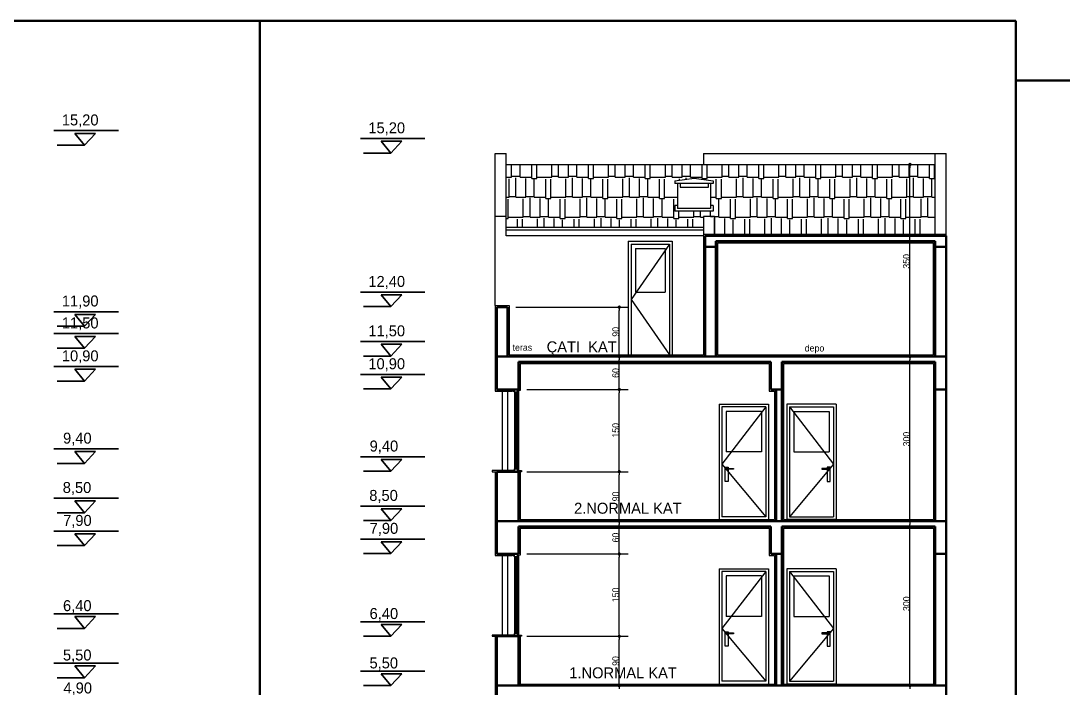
# Model space of a CAD drawing. Header units: millimetres. Extents: x 9537.41 to 9541.95, y -1431.78 to -1431.38.
# Drawn here: x 9540.4593 to 9540.8395, y -1431.6194 to -1431.3761 of the extents above; entities that cross this region are included whole.
import ezdxf

# ---------------------------------------------------------------- set-up
doc = ezdxf.new("R2010")
doc.units = ezdxf.units.MM
doc.linetypes.add('ACAD_ISO03W100', pattern=[30, 12, -18])
for name, color, linetype, lineweight in [('BACA', 24, 'Continuous', 25), ('duvar', 214, 'Continuous', 50), ('kapı-pencere', 140, 'Continuous', 30), ('sıva', 203, 'Continuous', 25), ('yazı', 161, 'Continuous', 35), ('çatı', 12, 'Continuous', 25), ('ölçü', 4, 'Continuous', 25)]:
    doc.layers.add(name, color=color, linetype=linetype, lineweight=lineweight)

msp = doc.modelspace()

# ---------------------------------------------------------------- linework, layer by layer
at = {"color": 0, "linetype": 'ByBlock', "lineweight": -2}
for p, q in [((9540.78365, -1431.42908), (9540.78365, -1431.42968)), ((9540.6776, -1431.48108), (9540.6776, -1431.48168)), ((9540.6776, -1431.49788), (9540.6776, -1431.49728)), ((9540.78365, -1431.49788), (9540.78365, -1431.49728)), ((9540.6776, -1431.49908), (9540.6776, -1431.49968)), ((9540.78365, -1431.49908), (9540.78365, -1431.49968)), ((9540.6776, -1431.50988), (9540.6776, -1431.50928)), ((9540.6776, -1431.51108), (9540.6776, -1431.51168)), ((9540.6776, -1431.53988), (9540.6776, -1431.53928)), ((9540.6776, -1431.54108), (9540.6776, -1431.54168)), ((9540.6776, -1431.55788), (9540.6776, -1431.55728)), ((9540.6776, -1431.55908), (9540.6776, -1431.55968)), ((9540.78365, -1431.55788), (9540.78365, -1431.55728)), ((9540.78365, -1431.55908), (9540.78365, -1431.55968)), ((9540.6776, -1431.56988), (9540.6776, -1431.56928)), ((9540.6776, -1431.57108), (9540.6776, -1431.57168)), ((9540.6776, -1431.59988), (9540.6776, -1431.59928)), ((9540.6776, -1431.60108), (9540.6776, -1431.60168)), ((9540.6776, -1431.61788), (9540.6776, -1431.61728)), ((9540.6776, -1431.61908), (9540.6776, -1431.61968)), ((9540.78365, -1431.61788), (9540.78365, -1431.61728)), ((9540.78365, -1431.61908), (9540.78365, -1431.61968))]:
    msp.add_line(p, q, dxfattribs=at)
at = {"color": 0, "linetype": 'ByBlock', "const_width": 0.0006}
for points in [[(9540.78365, -1431.42878, 1), (9540.78365, -1431.42818, 1)], [(9540.6776, -1431.48078, 1), (9540.6776, -1431.48018, 1)], [(9540.6776, -1431.49818, 1), (9540.6776, -1431.49878, 1)], [(9540.6776, -1431.49878, 1), (9540.6776, -1431.49818, 1)], [(9540.78365, -1431.49818, 1), (9540.78365, -1431.49878, 1)], [(9540.78365, -1431.49878, 1), (9540.78365, -1431.49818, 1)], [(9540.6776, -1431.51018, 1), (9540.6776, -1431.51078, 1)], [(9540.6776, -1431.51078, 1), (9540.6776, -1431.51018, 1)], [(9540.6776, -1431.54018, 1), (9540.6776, -1431.54078, 1)], [(9540.6776, -1431.54078, 1), (9540.6776, -1431.54018, 1)], [(9540.6776, -1431.55818, 1), (9540.6776, -1431.55878, 1)], [(9540.6776, -1431.55878, 1), (9540.6776, -1431.55818, 1)], [(9540.78365, -1431.55818, 1), (9540.78365, -1431.55878, 1)], [(9540.78365, -1431.55878, 1), (9540.78365, -1431.55818, 1)], [(9540.6776, -1431.57018, 1), (9540.6776, -1431.57078, 1)], [(9540.6776, -1431.57078, 1), (9540.6776, -1431.57018, 1)], [(9540.6776, -1431.60018, 1), (9540.6776, -1431.60078, 1)], [(9540.6776, -1431.60078, 1), (9540.6776, -1431.60018, 1)], [(9540.6776, -1431.61818, 1), (9540.6776, -1431.61878, 1)], [(9540.6776, -1431.61878, 1), (9540.6776, -1431.61818, 1)], [(9540.78365, -1431.61818, 1), (9540.78365, -1431.61878, 1)], [(9540.78365, -1431.61878, 1), (9540.78365, -1431.61818, 1)]]:
    msp.add_lwpolyline(points, format="xyb", close=True, dxfattribs=at)
at = {"layer": 'BACA'}
for p, q in [((9540.69788, -1431.43448), (9540.70488, -1431.43348)), ((9540.70488, -1431.43348), (9540.71188, -1431.43448)), ((9540.69788, -1431.43448), (9540.69788, -1431.43548)), ((9540.71188, -1431.43548), (9540.69788, -1431.43548)), ((9540.69888, -1431.43548), (9540.69888, -1431.44448)), ((9540.69984, -1431.43548), (9540.69984, -1431.43675)), ((9540.69984, -1431.43675), (9540.71011, -1431.43675)), ((9540.71011, -1431.43675), (9540.71011, -1431.43548)), ((9540.71088, -1431.43548), (9540.71088, -1431.44448)), ((9540.71188, -1431.43448), (9540.71188, -1431.43548)), ((9540.69788, -1431.44348), (9540.69788, -1431.44548)), ((9540.69888, -1431.44348), (9540.69788, -1431.44348)), ((9540.71088, -1431.44448), (9540.69888, -1431.44448)), ((9540.71188, -1431.44348), (9540.71088, -1431.44348)), ((9540.71188, -1431.44348), (9540.71188, -1431.44548)), ((9540.71188, -1431.44548), (9540.69788, -1431.44548))]:
    msp.add_line(p, q, dxfattribs=at)
at = {"layer": 'duvar'}
for p, q in [((9539.96039, -1431.37613), (9540.54647, -1431.37613)), ((9540.54647, -1431.37613), (9540.82231, -1431.37613)), ((9540.54647, -1431.7755), (9540.54647, -1431.37613)), ((9540.54647, -1431.37613), (9540.54647, -1431.77847)), ((9540.82231, -1431.37613), (9540.82231, -1431.7755)), ((9540.82231, -1431.39786), (9541.09945, -1431.39786)), ((9540.82231, -1431.7755), (9540.82231, -1431.39786)), ((9540.70888, -1431.45448), (9540.79688, -1431.45448)), ((9540.70888, -1431.45448), (9540.70888, -1431.49848)), ((9540.71288, -1431.45648), (9540.79288, -1431.45648)), ((9540.71288, -1431.45648), (9540.71288, -1431.49848)), ((9540.79288, -1431.49848), (9540.79288, -1431.45648)), ((9540.79688, -1431.49848), (9540.79688, -1431.45448)), ((9540.70888, -1431.45848), (9540.71288, -1431.45848)), ((9540.79288, -1431.45848), (9540.79688, -1431.45848)), ((9540.63288, -1431.48048), (9540.63688, -1431.48048)), ((9540.63288, -1431.49848), (9540.63288, -1431.48048)), ((9540.63688, -1431.48048), (9540.63688, -1431.49848)), ((9540.63288, -1431.49848), (9540.79688, -1431.49848)), ((9540.63288, -1431.49848), (9540.63288, -1431.51048)), ((9540.64088, -1431.50048), (9540.73288, -1431.50048)), ((9540.64088, -1431.50048), (9540.64088, -1431.51048)), ((9540.73288, -1431.50048), (9540.73288, -1431.51048)), ((9540.73688, -1431.50048), (9540.79288, -1431.50048)), ((9540.73688, -1431.50048), (9540.73688, -1431.55848)), ((9540.79288, -1431.50048), (9540.79288, -1431.55848)), ((9540.79688, -1431.49848), (9540.79688, -1431.55848)), ((9540.64088, -1431.51048), (9540.63288, -1431.51048)), ((9540.63288, -1431.51048), (9540.64088, -1431.51048)), ((9540.64088, -1431.51048), (9540.63888, -1431.51048)), ((9540.73288, -1431.51048), (9540.73688, -1431.51048)), ((9540.73488, -1431.51048), (9540.73488, -1431.55848)), ((9540.79288, -1431.51048), (9540.79688, -1431.51048)), ((9540.64088, -1431.54048), (9540.63288, -1431.54048)), ((9540.63288, -1431.54048), (9540.64088, -1431.54048)), ((9540.63288, -1431.54048), (9540.63288, -1431.55848)), ((9540.64088, -1431.54048), (9540.64088, -1431.55848)), ((9540.63288, -1431.55848), (9540.63288, -1431.57048)), ((9540.63288, -1431.55848), (9540.79688, -1431.55848)), ((9540.63288, -1431.55848), (9540.79688, -1431.55848)), ((9540.79688, -1431.55848), (9540.79688, -1431.61848)), ((9540.64088, -1431.56048), (9540.64088, -1431.57048)), ((9540.64088, -1431.56048), (9540.73288, -1431.56048)), ((9540.73288, -1431.56048), (9540.73288, -1431.57048)), ((9540.73688, -1431.56048), (9540.73688, -1431.61848)), ((9540.73688, -1431.56048), (9540.79288, -1431.56048)), ((9540.79288, -1431.56048), (9540.79288, -1431.61848)), ((9540.63288, -1431.57048), (9540.64088, -1431.57048)), ((9540.64088, -1431.57048), (9540.63288, -1431.57048)), ((9540.64088, -1431.57048), (9540.63888, -1431.57048)), ((9540.73288, -1431.57048), (9540.73688, -1431.57048)), ((9540.73488, -1431.57048), (9540.73488, -1431.61848)), ((9540.79288, -1431.57048), (9540.79688, -1431.57048)), ((9540.63288, -1431.60048), (9540.63288, -1431.61848)), ((9540.63288, -1431.60048), (9540.64088, -1431.60048)), ((9540.64088, -1431.60048), (9540.63288, -1431.60048)), ((9540.64088, -1431.60048), (9540.64088, -1431.61848)), ((9540.63288, -1431.61848), (9540.79688, -1431.61848)), ((9540.63288, -1431.61848), (9540.79688, -1431.61848)), ((9540.63288, -1431.61848), (9540.63288, -1431.63048)), ((9540.63288, -1431.61848), (9540.79688, -1431.61848)), ((9540.79688, -1431.61848), (9540.79688, -1431.67848))]:
    msp.add_line(p, q, dxfattribs=at)
at = {"layer": 'kapı-pencere'}
for p, q in [((9540.68088, -1431.45648), (9540.69688, -1431.45648)), ((9540.68088, -1431.45648), (9540.68088, -1431.49788)), ((9540.69688, -1431.45648), (9540.69688, -1431.49788)), ((9540.68188, -1431.45748), (9540.68188, -1431.49788)), ((9540.68188, -1431.45748), (9540.69588, -1431.45748)), ((9540.68348, -1431.45908), (9540.68348, -1431.47508)), ((9540.68348, -1431.45908), (9540.69428, -1431.45908)), ((9540.69428, -1431.45908), (9540.69428, -1431.47508)), ((9540.69588, -1431.45748), (9540.69588, -1431.49788)), ((9540.68348, -1431.47508), (9540.69428, -1431.47508)), ((9540.63688, -1431.51108), (9540.63688, -1431.54008)), ((9540.63938, -1431.51148), (9540.63938, -1431.51048)), ((9540.63938, -1431.51048), (9540.64038, -1431.51048)), ((9540.63938, -1431.51148), (9540.63938, -1431.54048)), ((9540.64038, -1431.51148), (9540.63938, -1431.51148)), ((9540.63988, -1431.51148), (9540.63988, -1431.53948)), ((9540.64038, -1431.51048), (9540.64038, -1431.51148)), ((9540.64038, -1431.51148), (9540.64038, -1431.54048)), ((9540.64088, -1431.51088), (9540.64088, -1431.54008)), ((9540.71405, -1431.51588), (9540.71405, -1431.55788)), ((9540.71405, -1431.51588), (9540.73205, -1431.51588)), ((9540.71505, -1431.51688), (9540.71505, -1431.55688)), ((9540.73105, -1431.51688), (9540.71505, -1431.51688)), ((9540.73105, -1431.51688), (9540.73105, -1431.55688)), ((9540.73205, -1431.51588), (9540.73205, -1431.55788)), ((9540.75671, -1431.51588), (9540.73871, -1431.51588)), ((9540.73871, -1431.51588), (9540.73871, -1431.55788)), ((9540.73971, -1431.51688), (9540.75571, -1431.51688)), ((9540.73971, -1431.51688), (9540.73971, -1431.55688)), ((9540.75571, -1431.51688), (9540.75571, -1431.55688)), ((9540.75671, -1431.51588), (9540.75671, -1431.55788)), ((9540.72945, -1431.51848), (9540.71665, -1431.51848)), ((9540.71665, -1431.51848), (9540.71665, -1431.53329)), ((9540.72945, -1431.51848), (9540.72945, -1431.53329)), ((9540.74131, -1431.51848), (9540.74131, -1431.53329)), ((9540.74131, -1431.51848), (9540.75411, -1431.51848)), ((9540.75411, -1431.51848), (9540.75411, -1431.53329)), ((9540.72945, -1431.53329), (9540.71665, -1431.53329)), ((9540.74131, -1431.53329), (9540.75411, -1431.53329)), ((9540.63938, -1431.54008), (9540.63128, -1431.54008)), ((9540.63128, -1431.54008), (9540.63128, -1431.54048)), ((9540.63938, -1431.54048), (9540.63938, -1431.53948)), ((9540.63938, -1431.53948), (9540.64038, -1431.53948)), ((9540.64038, -1431.53948), (9540.64038, -1431.54048)), ((9540.64038, -1431.54008), (9540.64188, -1431.54008)), ((9540.64188, -1431.54008), (9540.64188, -1431.54048)), ((9540.71619, -1431.54407), (9540.71619, -1431.53881)), ((9540.71619, -1431.53881), (9540.71732, -1431.53881)), ((9540.71629, -1431.53928), (9540.71928, -1431.53928)), ((9540.71629, -1431.53961), (9540.71629, -1431.53928)), ((9540.71928, -1431.53961), (9540.71629, -1431.53961)), ((9540.71732, -1431.53881), (9540.71732, -1431.53928)), ((9540.71732, -1431.53961), (9540.71732, -1431.54407)), ((9540.71928, -1431.53928), (9540.71928, -1431.53961)), ((9540.75447, -1431.53928), (9540.75148, -1431.53928)), ((9540.75148, -1431.53928), (9540.75148, -1431.53961)), ((9540.75148, -1431.53961), (9540.75447, -1431.53961)), ((9540.75457, -1431.53881), (9540.75344, -1431.53881)), ((9540.75344, -1431.53881), (9540.75344, -1431.53928)), ((9540.75344, -1431.53961), (9540.75344, -1431.54407)), ((9540.75447, -1431.53961), (9540.75447, -1431.53928)), ((9540.75457, -1431.54407), (9540.75457, -1431.53881)), ((9540.63128, -1431.54048), (9540.63288, -1431.54048)), ((9540.64038, -1431.54048), (9540.63938, -1431.54048)), ((9540.64188, -1431.54048), (9540.64088, -1431.54048)), ((9540.71732, -1431.54407), (9540.71619, -1431.54407)), ((9540.75344, -1431.54407), (9540.75457, -1431.54407)), ((9540.73105, -1431.55688), (9540.71505, -1431.55688)), ((9540.73971, -1431.55688), (9540.75571, -1431.55688)), ((9540.63938, -1431.57148), (9540.63938, -1431.57048)), ((9540.63938, -1431.57048), (9540.64038, -1431.57048)), ((9540.64038, -1431.57048), (9540.64038, -1431.57148)), ((9540.63688, -1431.57108), (9540.63688, -1431.60008)), ((9540.63938, -1431.57148), (9540.63938, -1431.60048)), ((9540.64038, -1431.57148), (9540.63938, -1431.57148)), ((9540.63988, -1431.57148), (9540.63988, -1431.59948)), ((9540.64038, -1431.57148), (9540.64038, -1431.60048)), ((9540.64088, -1431.57088), (9540.64088, -1431.60008)), ((9540.71405, -1431.57588), (9540.73205, -1431.57588)), ((9540.71405, -1431.57588), (9540.71405, -1431.61788)), ((9540.73105, -1431.57688), (9540.71505, -1431.57688)), ((9540.71505, -1431.57688), (9540.71505, -1431.61688)), ((9540.73105, -1431.57688), (9540.73105, -1431.61688)), ((9540.73205, -1431.57588), (9540.73205, -1431.61788)), ((9540.73871, -1431.57588), (9540.73871, -1431.61788)), ((9540.75671, -1431.57588), (9540.73871, -1431.57588)), ((9540.73971, -1431.57688), (9540.73971, -1431.61688)), ((9540.73971, -1431.57688), (9540.75571, -1431.57688)), ((9540.75571, -1431.57688), (9540.75571, -1431.61688)), ((9540.75671, -1431.57588), (9540.75671, -1431.61788)), ((9540.71665, -1431.57848), (9540.71665, -1431.59329)), ((9540.72945, -1431.57848), (9540.71665, -1431.57848)), ((9540.72945, -1431.57848), (9540.72945, -1431.59329)), ((9540.74131, -1431.57848), (9540.75411, -1431.57848)), ((9540.74131, -1431.57848), (9540.74131, -1431.59329)), ((9540.75411, -1431.57848), (9540.75411, -1431.59329)), ((9540.72945, -1431.59329), (9540.71665, -1431.59329)), ((9540.74131, -1431.59329), (9540.75411, -1431.59329)), ((9540.63128, -1431.60008), (9540.63128, -1431.60048)), ((9540.63938, -1431.60008), (9540.63128, -1431.60008)), ((9540.63128, -1431.60048), (9540.63288, -1431.60048)), ((9540.63938, -1431.60048), (9540.63938, -1431.59948)), ((9540.63938, -1431.59948), (9540.64038, -1431.59948)), ((9540.64038, -1431.60048), (9540.63938, -1431.60048)), ((9540.64038, -1431.59948), (9540.64038, -1431.60048)), ((9540.64038, -1431.60008), (9540.64188, -1431.60008)), ((9540.64188, -1431.60048), (9540.64088, -1431.60048)), ((9540.64188, -1431.60008), (9540.64188, -1431.60048)), ((9540.71619, -1431.60407), (9540.71619, -1431.59881)), ((9540.71619, -1431.59881), (9540.71732, -1431.59881)), ((9540.71629, -1431.59928), (9540.71928, -1431.59928)), ((9540.71629, -1431.59961), (9540.71629, -1431.59928)), ((9540.71928, -1431.59961), (9540.71629, -1431.59961)), ((9540.71732, -1431.59881), (9540.71732, -1431.59928)), ((9540.71732, -1431.59961), (9540.71732, -1431.60407)), ((9540.71928, -1431.59928), (9540.71928, -1431.59961)), ((9540.75447, -1431.59928), (9540.75148, -1431.59928)), ((9540.75148, -1431.59928), (9540.75148, -1431.59961)), ((9540.75148, -1431.59961), (9540.75447, -1431.59961)), ((9540.75457, -1431.59881), (9540.75344, -1431.59881)), ((9540.75344, -1431.59881), (9540.75344, -1431.59928)), ((9540.75344, -1431.59961), (9540.75344, -1431.60407)), ((9540.75447, -1431.59961), (9540.75447, -1431.59928)), ((9540.75457, -1431.60407), (9540.75457, -1431.59881)), ((9540.71732, -1431.60407), (9540.71619, -1431.60407)), ((9540.75344, -1431.60407), (9540.75457, -1431.60407)), ((9540.73105, -1431.61688), (9540.71505, -1431.61688)), ((9540.73971, -1431.61688), (9540.75571, -1431.61688))]:
    msp.add_line(p, q, dxfattribs=at)
at = {"layer": 'kapı-pencere', "linetype": 'ACAD_ISO03W100'}
for p, q in [((9540.69588, -1431.45748), (9540.68188, -1431.47768)), ((9540.68188, -1431.47768), (9540.69588, -1431.49788)), ((9540.73105, -1431.51688), (9540.71505, -1431.53768)), ((9540.73971, -1431.51688), (9540.75571, -1431.53768)), ((9540.71505, -1431.53768), (9540.73105, -1431.55688)), ((9540.75571, -1431.53768), (9540.73971, -1431.55688)), ((9540.73105, -1431.57688), (9540.71505, -1431.59768)), ((9540.73971, -1431.57688), (9540.75571, -1431.59768)), ((9540.71505, -1431.59768), (9540.73105, -1431.61688)), ((9540.75571, -1431.59768), (9540.73971, -1431.61688))]:
    msp.add_line(p, q, dxfattribs=at)
at = {"layer": 'sıva'}
for p, q in [((9540.63228, -1431.42448), (9540.63628, -1431.42448)), ((9540.63228, -1431.47988), (9540.63228, -1431.42448)), ((9540.63628, -1431.45448), (9540.63628, -1431.42448)), ((9540.70828, -1431.42448), (9540.79688, -1431.42448)), ((9540.70828, -1431.42448), (9540.70828, -1431.42848)), ((9540.79288, -1431.45448), (9540.79288, -1431.42448)), ((9540.79688, -1431.45448), (9540.79688, -1431.42448)), ((9540.63628, -1431.42848), (9540.79288, -1431.42848)), ((9540.63628, -1431.44748), (9540.63228, -1431.44748)), ((9540.70828, -1431.44748), (9540.70828, -1431.45388)), ((9540.71228, -1431.44748), (9540.70828, -1431.44748)), ((9540.71228, -1431.44748), (9540.71228, -1431.45388)), ((9540.70828, -1431.45148), (9540.63628, -1431.45148)), ((9540.70828, -1431.45248), (9540.63628, -1431.45248)), ((9540.70828, -1431.45448), (9540.63628, -1431.45448)), ((9540.70828, -1431.45388), (9540.79688, -1431.45388)), ((9540.70828, -1431.45388), (9540.70828, -1431.49788)), ((9540.71348, -1431.45708), (9540.71348, -1431.49788)), ((9540.71348, -1431.45708), (9540.79228, -1431.45708)), ((9540.79228, -1431.49788), (9540.79228, -1431.45708)), ((9540.63228, -1431.47988), (9540.63748, -1431.47988)), ((9540.63228, -1431.47988), (9540.63228, -1431.51108)), ((9540.63748, -1431.47988), (9540.63748, -1431.49788)), ((9540.63748, -1431.49788), (9540.70828, -1431.49788)), ((9540.71348, -1431.49788), (9540.79228, -1431.49788)), ((9540.64148, -1431.50108), (9540.73228, -1431.50108)), ((9540.64148, -1431.50108), (9540.64148, -1431.51088)), ((9540.73228, -1431.50108), (9540.73228, -1431.51108)), ((9540.73748, -1431.50108), (9540.79228, -1431.50108)), ((9540.73748, -1431.50108), (9540.73748, -1431.55788)), ((9540.79228, -1431.50108), (9540.79228, -1431.55788)), ((9540.63228, -1431.51108), (9540.63848, -1431.51108)), ((9540.63348, -1431.51108), (9540.63228, -1431.51108)), ((9540.63488, -1431.51108), (9540.63488, -1431.54008)), ((9540.63938, -1431.51108), (9540.63828, -1431.51108)), ((9540.63888, -1431.51048), (9540.63888, -1431.51108)), ((9540.63888, -1431.51108), (9540.63938, -1431.51108)), ((9540.64148, -1431.51088), (9540.64038, -1431.51088)), ((9540.73228, -1431.51108), (9540.73428, -1431.51108)), ((9540.73428, -1431.51108), (9540.73428, -1431.55788)), ((9540.63228, -1431.54048), (9540.63228, -1431.55848)), ((9540.64148, -1431.54048), (9540.64148, -1431.55788)), ((9540.63228, -1431.55848), (9540.63228, -1431.57108)), ((9540.64148, -1431.55788), (9540.73428, -1431.55788)), ((9540.71405, -1431.55788), (9540.73205, -1431.55788)), ((9540.73748, -1431.55788), (9540.79228, -1431.55788)), ((9540.75671, -1431.55788), (9540.73871, -1431.55788)), ((9540.64148, -1431.56108), (9540.64148, -1431.57088)), ((9540.64148, -1431.56108), (9540.73228, -1431.56108)), ((9540.73228, -1431.56108), (9540.73228, -1431.57108)), ((9540.73748, -1431.56108), (9540.73748, -1431.61788)), ((9540.73748, -1431.56108), (9540.79228, -1431.56108)), ((9540.79228, -1431.56108), (9540.79228, -1431.61788)), ((9540.63888, -1431.57048), (9540.63888, -1431.57108)), ((9540.63348, -1431.57108), (9540.63228, -1431.57108)), ((9540.63228, -1431.57108), (9540.63848, -1431.57108)), ((9540.63488, -1431.57108), (9540.63488, -1431.60008)), ((9540.63938, -1431.57108), (9540.63828, -1431.57108)), ((9540.63888, -1431.57108), (9540.63938, -1431.57108)), ((9540.64148, -1431.57088), (9540.64038, -1431.57088)), ((9540.73228, -1431.57108), (9540.73428, -1431.57108)), ((9540.73428, -1431.57108), (9540.73428, -1431.61788)), ((9540.63228, -1431.60048), (9540.63228, -1431.61848)), ((9540.64148, -1431.60048), (9540.64148, -1431.61788)), ((9540.63228, -1431.61848), (9540.63228, -1431.63108)), ((9540.64148, -1431.61788), (9540.73428, -1431.61788)), ((9540.64148, -1431.61788), (9540.73428, -1431.61788)), ((9540.71405, -1431.61788), (9540.73205, -1431.61788)), ((9540.71405, -1431.61788), (9540.73205, -1431.61788)), ((9540.73748, -1431.61788), (9540.79228, -1431.61788)), ((9540.73748, -1431.61788), (9540.79228, -1431.61788)), ((9540.75671, -1431.61788), (9540.73871, -1431.61788)), ((9540.75671, -1431.61788), (9540.73871, -1431.61788))]:
    msp.add_line(p, q, dxfattribs=at)
at = {"layer": 'yazı'}
for p, q in [((9540.49489, -1431.41615), (9540.47136, -1431.41615)), ((9540.48649, -1431.41715), (9540.47894, -1431.41715)), ((9540.47894, -1431.41715), (9540.48248, -1431.42144)), ((9540.48248, -1431.42144), (9540.48649, -1431.41715)), ((9540.48248, -1431.42144), (9540.47248, -1431.42144)), ((9540.60672, -1431.41903), (9540.58319, -1431.41903)), ((9540.59832, -1431.42003), (9540.59077, -1431.42003)), ((9540.59077, -1431.42003), (9540.59431, -1431.42432)), ((9540.59431, -1431.42432), (9540.59832, -1431.42003)), ((9540.59431, -1431.42432), (9540.58431, -1431.42432)), ((9540.60672, -1431.47503), (9540.58319, -1431.47503)), ((9540.59832, -1431.47603), (9540.59077, -1431.47603)), ((9540.59077, -1431.47603), (9540.59431, -1431.48032)), ((9540.59431, -1431.48032), (9540.59832, -1431.47603)), ((9540.49489, -1431.48215), (9540.47136, -1431.48215)), ((9540.59431, -1431.48032), (9540.58431, -1431.48032)), ((9540.48649, -1431.48315), (9540.47894, -1431.48315)), ((9540.47894, -1431.48315), (9540.48248, -1431.48744)), ((9540.48248, -1431.48744), (9540.48649, -1431.48315)), ((9540.49489, -1431.49015), (9540.47136, -1431.49015)), ((9540.48248, -1431.48744), (9540.47248, -1431.48744)), ((9540.47894, -1431.49115), (9540.48248, -1431.49544)), ((9540.48649, -1431.49115), (9540.47894, -1431.49115)), ((9540.48248, -1431.49544), (9540.48649, -1431.49115)), ((9540.60672, -1431.49303), (9540.58319, -1431.49303)), ((9540.59077, -1431.49403), (9540.59431, -1431.49832)), ((9540.59832, -1431.49403), (9540.59077, -1431.49403)), ((9540.59431, -1431.49832), (9540.59832, -1431.49403)), ((9540.48248, -1431.49544), (9540.47248, -1431.49544)), ((9540.59431, -1431.49832), (9540.58431, -1431.49832)), ((9540.49489, -1431.50215), (9540.47136, -1431.50215)), ((9540.48649, -1431.50315), (9540.47894, -1431.50315)), ((9540.47894, -1431.50315), (9540.48248, -1431.50744)), ((9540.48248, -1431.50744), (9540.48649, -1431.50315)), ((9540.60672, -1431.50503), (9540.58319, -1431.50503)), ((9540.48248, -1431.50744), (9540.47248, -1431.50744)), ((9540.59832, -1431.50603), (9540.59077, -1431.50603)), ((9540.59077, -1431.50603), (9540.59431, -1431.51032)), ((9540.59431, -1431.51032), (9540.59832, -1431.50603)), ((9540.59431, -1431.51032), (9540.58431, -1431.51032)), ((9540.49489, -1431.53215), (9540.47136, -1431.53215)), ((9540.47894, -1431.53315), (9540.48248, -1431.53744)), ((9540.48649, -1431.53315), (9540.47894, -1431.53315)), ((9540.48248, -1431.53744), (9540.48649, -1431.53315)), ((9540.60672, -1431.53503), (9540.58319, -1431.53503)), ((9540.59077, -1431.53603), (9540.59431, -1431.54032)), ((9540.59832, -1431.53603), (9540.59077, -1431.53603)), ((9540.59431, -1431.54032), (9540.59832, -1431.53603)), ((9540.48248, -1431.53744), (9540.47248, -1431.53744)), ((9540.59431, -1431.54032), (9540.58431, -1431.54032)), ((9540.49489, -1431.55015), (9540.47136, -1431.55015)), ((9540.48649, -1431.55115), (9540.47894, -1431.55115)), ((9540.47894, -1431.55115), (9540.48248, -1431.55544)), ((9540.48248, -1431.55544), (9540.48649, -1431.55115)), ((9540.60672, -1431.55303), (9540.58319, -1431.55303)), ((9540.59832, -1431.55403), (9540.59077, -1431.55403)), ((9540.59077, -1431.55403), (9540.59431, -1431.55832)), ((9540.59431, -1431.55832), (9540.59832, -1431.55403)), ((9540.48248, -1431.55544), (9540.47248, -1431.55544)), ((9540.59431, -1431.55832), (9540.58431, -1431.55832)), ((9540.49489, -1431.56215), (9540.47136, -1431.56215)), ((9540.47894, -1431.56315), (9540.48248, -1431.56744)), ((9540.48649, -1431.56315), (9540.47894, -1431.56315)), ((9540.48248, -1431.56744), (9540.48649, -1431.56315)), ((9540.60672, -1431.56503), (9540.58319, -1431.56503)), ((9540.59077, -1431.56603), (9540.59431, -1431.57032)), ((9540.59832, -1431.56603), (9540.59077, -1431.56603)), ((9540.59431, -1431.57032), (9540.59832, -1431.56603)), ((9540.48248, -1431.56744), (9540.47248, -1431.56744)), ((9540.59431, -1431.57032), (9540.58431, -1431.57032)), ((9540.49489, -1431.59231), (9540.47136, -1431.59231)), ((9540.48649, -1431.59331), (9540.47894, -1431.59331)), ((9540.47894, -1431.59331), (9540.48248, -1431.5976)), ((9540.48248, -1431.5976), (9540.48649, -1431.59331)), ((9540.60672, -1431.59519), (9540.58319, -1431.59519)), ((9540.59832, -1431.59619), (9540.59077, -1431.59619)), ((9540.59077, -1431.59619), (9540.59431, -1431.60048)), ((9540.59431, -1431.60048), (9540.59832, -1431.59619)), ((9540.48248, -1431.5976), (9540.47248, -1431.5976)), ((9540.59431, -1431.60048), (9540.58431, -1431.60048)), ((9540.49489, -1431.61031), (9540.47136, -1431.61031)), ((9540.47894, -1431.61131), (9540.48248, -1431.6156)), ((9540.48649, -1431.61131), (9540.47894, -1431.61131)), ((9540.48248, -1431.6156), (9540.48649, -1431.61131)), ((9540.48248, -1431.6156), (9540.47248, -1431.6156)), ((9540.60672, -1431.61319), (9540.58319, -1431.61319)), ((9540.59077, -1431.61419), (9540.59431, -1431.61848)), ((9540.59832, -1431.61419), (9540.59077, -1431.61419)), ((9540.59431, -1431.61848), (9540.59832, -1431.61419)), ((9540.59431, -1431.61848), (9540.58431, -1431.61848))]:
    msp.add_line(p, q, dxfattribs=at)
at = {"layer": 'çatı'}
for p, q in [((9540.63833, -1431.43308), (9540.63833, -1431.42848)), ((9540.64138, -1431.43308), (9540.64138, -1431.42848)), ((9540.64564, -1431.43354), (9540.64564, -1431.42848)), ((9540.64747, -1431.43354), (9540.64747, -1431.42848)), ((9540.65296, -1431.43308), (9540.65296, -1431.42848)), ((9540.6554, -1431.43308), (9540.6554, -1431.42848)), ((9540.65905, -1431.43308), (9540.65905, -1431.42848)), ((9540.6621, -1431.43308), (9540.6621, -1431.42848)), ((9540.66637, -1431.43354), (9540.66637, -1431.42848)), ((9540.6682, -1431.43354), (9540.6682, -1431.42848)), ((9540.67368, -1431.43308), (9540.67368, -1431.42848)), ((9540.67612, -1431.43308), (9540.67612, -1431.42848)), ((9540.67978, -1431.43308), (9540.67978, -1431.42848)), ((9540.68283, -1431.43308), (9540.68283, -1431.42848)), ((9540.6871, -1431.43354), (9540.6871, -1431.42848)), ((9540.68892, -1431.43354), (9540.68892, -1431.42848)), ((9540.69441, -1431.43308), (9540.69441, -1431.42848)), ((9540.69685, -1431.43308), (9540.69685, -1431.42848)), ((9540.70051, -1431.43308), (9540.70051, -1431.42848)), ((9540.70355, -1431.43308), (9540.70355, -1431.42848)), ((9540.70782, -1431.43354), (9540.70782, -1431.42848)), ((9540.70965, -1431.43354), (9540.70965, -1431.42848)), ((9540.71514, -1431.43308), (9540.71514, -1431.42848)), ((9540.71758, -1431.43308), (9540.71758, -1431.42848)), ((9540.72123, -1431.43308), (9540.72123, -1431.42848)), ((9540.72428, -1431.43308), (9540.72428, -1431.42848)), ((9540.72855, -1431.43354), (9540.72855, -1431.42848)), ((9540.73038, -1431.43354), (9540.73038, -1431.42848)), ((9540.73586, -1431.43308), (9540.73586, -1431.42848)), ((9540.7383, -1431.43308), (9540.7383, -1431.42848)), ((9540.74196, -1431.43308), (9540.74196, -1431.42848)), ((9540.74501, -1431.43308), (9540.74501, -1431.42848)), ((9540.74927, -1431.43354), (9540.74927, -1431.42848)), ((9540.7511, -1431.43354), (9540.7511, -1431.42848)), ((9540.75659, -1431.43308), (9540.75659, -1431.42848)), ((9540.75903, -1431.43308), (9540.75903, -1431.42848)), ((9540.76269, -1431.43308), (9540.76269, -1431.42848)), ((9540.76573, -1431.43308), (9540.76573, -1431.42848)), ((9540.77, -1431.43354), (9540.77, -1431.42848)), ((9540.77183, -1431.43354), (9540.77183, -1431.42848)), ((9540.77732, -1431.43308), (9540.77732, -1431.42848)), ((9540.77975, -1431.43308), (9540.77975, -1431.42848)), ((9540.78341, -1431.43308), (9540.78341, -1431.42848)), ((9540.78646, -1431.43308), (9540.78646, -1431.42848)), ((9540.79073, -1431.43354), (9540.79073, -1431.42848)), ((9540.79256, -1431.43354), (9540.79256, -1431.42848)), ((9540.63628, -1431.43308), (9540.63833, -1431.43308)), ((9540.63833, -1431.43278), (9540.64138, -1431.43278)), ((9540.63985, -1431.4404), (9540.63985, -1431.43339)), ((9540.64138, -1431.43308), (9540.64564, -1431.43308)), ((9540.64351, -1431.4404), (9540.64351, -1431.43354)), ((9540.64564, -1431.43354), (9540.64747, -1431.43354)), ((9540.64747, -1431.43308), (9540.65296, -1431.43308)), ((9540.65296, -1431.43278), (9540.6554, -1431.43278)), ((9540.6554, -1431.43308), (9540.65905, -1431.43308)), ((9540.65905, -1431.43278), (9540.6621, -1431.43278)), ((9540.66058, -1431.4404), (9540.66058, -1431.43339)), ((9540.6621, -1431.43308), (9540.66637, -1431.43308)), ((9540.66424, -1431.4404), (9540.66424, -1431.43354)), ((9540.66637, -1431.43354), (9540.6682, -1431.43354)), ((9540.6682, -1431.43308), (9540.67368, -1431.43308)), ((9540.67368, -1431.43278), (9540.67612, -1431.43278)), ((9540.67612, -1431.43308), (9540.67978, -1431.43308)), ((9540.67978, -1431.43278), (9540.68283, -1431.43278)), ((9540.6813, -1431.4404), (9540.6813, -1431.43339)), ((9540.68283, -1431.43308), (9540.6871, -1431.43308)), ((9540.68496, -1431.4404), (9540.68496, -1431.43354)), ((9540.6871, -1431.43354), (9540.68892, -1431.43354)), ((9540.68892, -1431.43308), (9540.69441, -1431.43308)), ((9540.69441, -1431.43278), (9540.69685, -1431.43278)), ((9540.69685, -1431.43308), (9540.70051, -1431.43308)), ((9540.70051, -1431.43278), (9540.70355, -1431.43278)), ((9540.70203, -1431.43389), (9540.70203, -1431.43339)), ((9540.70355, -1431.43308), (9540.70782, -1431.43308)), ((9540.70569, -1431.43359), (9540.70569, -1431.43354)), ((9540.70782, -1431.43354), (9540.70965, -1431.43354)), ((9540.70965, -1431.43308), (9540.71514, -1431.43308)), ((9540.71514, -1431.43278), (9540.71758, -1431.43278)), ((9540.71758, -1431.43308), (9540.72123, -1431.43308)), ((9540.72123, -1431.43278), (9540.72428, -1431.43278)), ((9540.72276, -1431.4404), (9540.72276, -1431.43339)), ((9540.72428, -1431.43308), (9540.72855, -1431.43308)), ((9540.72641, -1431.4404), (9540.72641, -1431.43354)), ((9540.72855, -1431.43354), (9540.73038, -1431.43354)), ((9540.73038, -1431.43308), (9540.73586, -1431.43308)), ((9540.73586, -1431.43278), (9540.7383, -1431.43278)), ((9540.7383, -1431.43308), (9540.74196, -1431.43308)), ((9540.74196, -1431.43278), (9540.74501, -1431.43278)), ((9540.74348, -1431.4404), (9540.74348, -1431.43339)), ((9540.74501, -1431.43308), (9540.74927, -1431.43308)), ((9540.74714, -1431.4404), (9540.74714, -1431.43354)), ((9540.74927, -1431.43354), (9540.7511, -1431.43354)), ((9540.7511, -1431.43308), (9540.75659, -1431.43308)), ((9540.75659, -1431.43278), (9540.75903, -1431.43278)), ((9540.75903, -1431.43308), (9540.76269, -1431.43308)), ((9540.76269, -1431.43278), (9540.76573, -1431.43278)), ((9540.76421, -1431.4404), (9540.76421, -1431.43339)), ((9540.76573, -1431.43308), (9540.77, -1431.43308)), ((9540.76787, -1431.4404), (9540.76787, -1431.43354)), ((9540.77, -1431.43354), (9540.77183, -1431.43354)), ((9540.77183, -1431.43308), (9540.77732, -1431.43308)), ((9540.77732, -1431.43278), (9540.77975, -1431.43278)), ((9540.77975, -1431.43308), (9540.78341, -1431.43308)), ((9540.78341, -1431.43278), (9540.78646, -1431.43278)), ((9540.78494, -1431.4404), (9540.78494, -1431.43339)), ((9540.78646, -1431.43308), (9540.79073, -1431.43308)), ((9540.78859, -1431.4404), (9540.78859, -1431.43354)), ((9540.79073, -1431.43354), (9540.79256, -1431.43354)), ((9540.79256, -1431.43308), (9540.79288, -1431.43308)), ((9540.63741, -1431.4404), (9540.63741, -1431.43369)), ((9540.64656, -1431.4404), (9540.64656, -1431.434)), ((9540.65082, -1431.44086), (9540.65082, -1431.43385)), ((9540.65265, -1431.44086), (9540.65265, -1431.43385)), ((9540.65814, -1431.4404), (9540.65814, -1431.43369)), ((9540.66728, -1431.4404), (9540.66728, -1431.434)), ((9540.67155, -1431.44086), (9540.67155, -1431.43385)), ((9540.67338, -1431.44086), (9540.67338, -1431.43385)), ((9540.67887, -1431.4404), (9540.67887, -1431.43369)), ((9540.68801, -1431.4404), (9540.68801, -1431.434)), ((9540.69228, -1431.44086), (9540.69228, -1431.43385)), ((9540.69411, -1431.44086), (9540.69411, -1431.43385)), ((9540.69959, -1431.43423), (9540.69959, -1431.43369)), ((9540.70874, -1431.43403), (9540.70874, -1431.434)), ((9540.713, -1431.44086), (9540.713, -1431.43385)), ((9540.71483, -1431.44086), (9540.71483, -1431.43385)), ((9540.72032, -1431.4404), (9540.72032, -1431.43369)), ((9540.72946, -1431.4404), (9540.72946, -1431.434)), ((9540.73373, -1431.44086), (9540.73373, -1431.43385)), ((9540.73556, -1431.44086), (9540.73556, -1431.43385)), ((9540.74105, -1431.4404), (9540.74105, -1431.43369)), ((9540.75019, -1431.4404), (9540.75019, -1431.434)), ((9540.75446, -1431.44086), (9540.75446, -1431.43385)), ((9540.75629, -1431.44086), (9540.75629, -1431.43385)), ((9540.76177, -1431.4404), (9540.76177, -1431.43369)), ((9540.77092, -1431.4404), (9540.77092, -1431.434)), ((9540.77518, -1431.44086), (9540.77518, -1431.43385)), ((9540.77701, -1431.44086), (9540.77701, -1431.43385)), ((9540.7825, -1431.4404), (9540.7825, -1431.43369)), ((9540.79164, -1431.4404), (9540.79164, -1431.434)), ((9540.63628, -1431.4404), (9540.63741, -1431.4404)), ((9540.63711, -1431.44817), (9540.63711, -1431.44116)), ((9540.63741, -1431.4401), (9540.63985, -1431.4401)), ((9540.63985, -1431.4404), (9540.64351, -1431.4404)), ((9540.64259, -1431.44772), (9540.64259, -1431.44101)), ((9540.64351, -1431.4401), (9540.64656, -1431.4401)), ((9540.64503, -1431.44772), (9540.64503, -1431.4407)), ((9540.64656, -1431.4404), (9540.65082, -1431.4404)), ((9540.64869, -1431.44772), (9540.64869, -1431.44086)), ((9540.65082, -1431.44086), (9540.65265, -1431.44086)), ((9540.65265, -1431.4404), (9540.65814, -1431.4404)), ((9540.65601, -1431.44817), (9540.65601, -1431.44116)), ((9540.65783, -1431.44817), (9540.65783, -1431.44116)), ((9540.65814, -1431.4401), (9540.66058, -1431.4401)), ((9540.66058, -1431.4404), (9540.66424, -1431.4404)), ((9540.66332, -1431.44772), (9540.66332, -1431.44101)), ((9540.66424, -1431.4401), (9540.66728, -1431.4401)), ((9540.66576, -1431.44772), (9540.66576, -1431.4407)), ((9540.66728, -1431.4404), (9540.67155, -1431.4404)), ((9540.66942, -1431.44772), (9540.66942, -1431.44086)), ((9540.67155, -1431.44086), (9540.67338, -1431.44086)), ((9540.67338, -1431.4404), (9540.67887, -1431.4404)), ((9540.67673, -1431.44817), (9540.67673, -1431.44116)), ((9540.67856, -1431.44817), (9540.67856, -1431.44116)), ((9540.67887, -1431.4401), (9540.6813, -1431.4401)), ((9540.6813, -1431.4404), (9540.68496, -1431.4404)), ((9540.68405, -1431.44772), (9540.68405, -1431.44101)), ((9540.68496, -1431.4401), (9540.68801, -1431.4401)), ((9540.68649, -1431.44772), (9540.68649, -1431.4407)), ((9540.68801, -1431.4404), (9540.69228, -1431.4404)), ((9540.69014, -1431.44772), (9540.69014, -1431.44086)), ((9540.69228, -1431.44086), (9540.69411, -1431.44086)), ((9540.69411, -1431.4404), (9540.69888, -1431.4404)), ((9540.69746, -1431.44817), (9540.69746, -1431.44116)), ((9540.71088, -1431.4404), (9540.713, -1431.4404)), ((9540.713, -1431.44086), (9540.71483, -1431.44086)), ((9540.71483, -1431.4404), (9540.72032, -1431.4404)), ((9540.71819, -1431.44817), (9540.71819, -1431.44116)), ((9540.72001, -1431.44817), (9540.72001, -1431.44116)), ((9540.72032, -1431.4401), (9540.72276, -1431.4401)), ((9540.72276, -1431.4404), (9540.72641, -1431.4404)), ((9540.7255, -1431.44772), (9540.7255, -1431.44101)), ((9540.72641, -1431.4401), (9540.72946, -1431.4401)), ((9540.72794, -1431.44772), (9540.72794, -1431.4407)), ((9540.72946, -1431.4404), (9540.73373, -1431.4404)), ((9540.7316, -1431.44772), (9540.7316, -1431.44086)), ((9540.73373, -1431.44086), (9540.73556, -1431.44086)), ((9540.73556, -1431.4404), (9540.74105, -1431.4404)), ((9540.73891, -1431.44817), (9540.73891, -1431.44116)), ((9540.74074, -1431.44817), (9540.74074, -1431.44116)), ((9540.74105, -1431.4401), (9540.74348, -1431.4401)), ((9540.74348, -1431.4404), (9540.74714, -1431.4404)), ((9540.74623, -1431.44772), (9540.74623, -1431.44101)), ((9540.74714, -1431.4401), (9540.75019, -1431.4401)), ((9540.74867, -1431.44772), (9540.74867, -1431.4407)), ((9540.75019, -1431.4404), (9540.75446, -1431.4404)), ((9540.75232, -1431.44772), (9540.75232, -1431.44086)), ((9540.75446, -1431.44086), (9540.75629, -1431.44086)), ((9540.75629, -1431.4404), (9540.76177, -1431.4404)), ((9540.75964, -1431.44817), (9540.75964, -1431.44116)), ((9540.76147, -1431.44817), (9540.76147, -1431.44116)), ((9540.76177, -1431.4401), (9540.76421, -1431.4401)), ((9540.76421, -1431.4404), (9540.76787, -1431.4404)), ((9540.76695, -1431.44772), (9540.76695, -1431.44101)), ((9540.76787, -1431.4401), (9540.77092, -1431.4401)), ((9540.76939, -1431.44772), (9540.76939, -1431.4407)), ((9540.77092, -1431.4404), (9540.77518, -1431.4404)), ((9540.77305, -1431.44772), (9540.77305, -1431.44086)), ((9540.77518, -1431.44086), (9540.77701, -1431.44086)), ((9540.77701, -1431.4404), (9540.7825, -1431.4404)), ((9540.78036, -1431.44817), (9540.78036, -1431.44116)), ((9540.78219, -1431.44817), (9540.78219, -1431.44116)), ((9540.7825, -1431.4401), (9540.78494, -1431.4401)), ((9540.78494, -1431.4404), (9540.78859, -1431.4404)), ((9540.78768, -1431.44772), (9540.78768, -1431.44101)), ((9540.78859, -1431.4401), (9540.79164, -1431.4401)), ((9540.79012, -1431.44772), (9540.79012, -1431.4407)), ((9540.79164, -1431.4404), (9540.79288, -1431.4404)), ((9540.65174, -1431.44772), (9540.65174, -1431.44131)), ((9540.67247, -1431.44772), (9540.67247, -1431.44131)), ((9540.69319, -1431.44772), (9540.69319, -1431.44131)), ((9540.71392, -1431.44772), (9540.71392, -1431.44131)), ((9540.73464, -1431.44772), (9540.73464, -1431.44131)), ((9540.75537, -1431.44772), (9540.75537, -1431.44131)), ((9540.7761, -1431.44772), (9540.7761, -1431.44131)), ((9540.63628, -1431.44817), (9540.63711, -1431.44817)), ((9540.63711, -1431.44772), (9540.64259, -1431.44772)), ((9540.64046, -1431.45148), (9540.64046, -1431.44848)), ((9540.64229, -1431.45148), (9540.64229, -1431.44848)), ((9540.64259, -1431.44741), (9540.64503, -1431.44741)), ((9540.64503, -1431.44772), (9540.64869, -1431.44772)), ((9540.64778, -1431.45148), (9540.64778, -1431.44832)), ((9540.64869, -1431.44741), (9540.65174, -1431.44741)), ((9540.65021, -1431.45148), (9540.65021, -1431.44802)), ((9540.65174, -1431.44772), (9540.65601, -1431.44772)), ((9540.65387, -1431.45148), (9540.65387, -1431.44817)), ((9540.65601, -1431.44817), (9540.65783, -1431.44817)), ((9540.65692, -1431.45148), (9540.65692, -1431.44863)), ((9540.65783, -1431.44772), (9540.66332, -1431.44772)), ((9540.66119, -1431.45148), (9540.66119, -1431.44848)), ((9540.66302, -1431.45148), (9540.66302, -1431.44848)), ((9540.66332, -1431.44741), (9540.66576, -1431.44741)), ((9540.66576, -1431.44772), (9540.66942, -1431.44772)), ((9540.6685, -1431.45148), (9540.6685, -1431.44832)), ((9540.66942, -1431.44741), (9540.67247, -1431.44741)), ((9540.67094, -1431.45148), (9540.67094, -1431.44802)), ((9540.67247, -1431.44772), (9540.67673, -1431.44772)), ((9540.6746, -1431.45148), (9540.6746, -1431.44817)), ((9540.67673, -1431.44817), (9540.67856, -1431.44817)), ((9540.67765, -1431.45148), (9540.67765, -1431.44863)), ((9540.67856, -1431.44772), (9540.68405, -1431.44772)), ((9540.68191, -1431.45148), (9540.68191, -1431.44848)), ((9540.68374, -1431.45148), (9540.68374, -1431.44848)), ((9540.68405, -1431.44741), (9540.68649, -1431.44741)), ((9540.68649, -1431.44772), (9540.69014, -1431.44772)), ((9540.68923, -1431.45148), (9540.68923, -1431.44832)), ((9540.69014, -1431.44741), (9540.69319, -1431.44741)), ((9540.69167, -1431.45148), (9540.69167, -1431.44802)), ((9540.69319, -1431.44772), (9540.69746, -1431.44772)), ((9540.69533, -1431.45148), (9540.69533, -1431.44817)), ((9540.69746, -1431.44817), (9540.69929, -1431.44817)), ((9540.69837, -1431.45148), (9540.69837, -1431.44863)), ((9540.69929, -1431.44817), (9540.69929, -1431.44548)), ((9540.69929, -1431.44772), (9540.70477, -1431.44772)), ((9540.70264, -1431.45148), (9540.70264, -1431.44848)), ((9540.70447, -1431.45148), (9540.70447, -1431.44848)), ((9540.70477, -1431.44772), (9540.70477, -1431.44548)), ((9540.70477, -1431.44741), (9540.70721, -1431.44741)), ((9540.70721, -1431.44772), (9540.70721, -1431.44548)), ((9540.70721, -1431.44772), (9540.70828, -1431.44772)), ((9540.71087, -1431.44748), (9540.71087, -1431.44548)), ((9540.71087, -1431.44741), (9540.71392, -1431.44741)), ((9540.71239, -1431.45388), (9540.71239, -1431.44802)), ((9540.71392, -1431.44772), (9540.71819, -1431.44772)), ((9540.71605, -1431.45388), (9540.71605, -1431.44817)), ((9540.71819, -1431.44817), (9540.72001, -1431.44817)), ((9540.7191, -1431.45388), (9540.7191, -1431.44863)), ((9540.72001, -1431.44772), (9540.7255, -1431.44772)), ((9540.72337, -1431.45388), (9540.72337, -1431.44848)), ((9540.7252, -1431.45388), (9540.7252, -1431.44848)), ((9540.7255, -1431.44741), (9540.72794, -1431.44741)), ((9540.72794, -1431.44772), (9540.7316, -1431.44772)), ((9540.73068, -1431.45388), (9540.73068, -1431.44832)), ((9540.7316, -1431.44741), (9540.73464, -1431.44741)), ((9540.73312, -1431.45388), (9540.73312, -1431.44802)), ((9540.73464, -1431.44772), (9540.73891, -1431.44772)), ((9540.73678, -1431.45388), (9540.73678, -1431.44817)), ((9540.73891, -1431.44817), (9540.74074, -1431.44817)), ((9540.73983, -1431.45388), (9540.73983, -1431.44863)), ((9540.74074, -1431.44772), (9540.74623, -1431.44772)), ((9540.74409, -1431.45388), (9540.74409, -1431.44848)), ((9540.74592, -1431.45388), (9540.74592, -1431.44848)), ((9540.74623, -1431.44741), (9540.74867, -1431.44741)), ((9540.74867, -1431.44772), (9540.75232, -1431.44772)), ((9540.75141, -1431.45388), (9540.75141, -1431.44832)), ((9540.75232, -1431.44741), (9540.75537, -1431.44741)), ((9540.75385, -1431.45388), (9540.75385, -1431.44802)), ((9540.75537, -1431.44772), (9540.75964, -1431.44772)), ((9540.7575, -1431.45388), (9540.7575, -1431.44817)), ((9540.75964, -1431.44817), (9540.76147, -1431.44817)), ((9540.76055, -1431.45388), (9540.76055, -1431.44863)), ((9540.76147, -1431.44772), (9540.76695, -1431.44772)), ((9540.76482, -1431.45388), (9540.76482, -1431.44848)), ((9540.76665, -1431.45388), (9540.76665, -1431.44848)), ((9540.76695, -1431.44741), (9540.76939, -1431.44741)), ((9540.76939, -1431.44772), (9540.77305, -1431.44772)), ((9540.77213, -1431.45388), (9540.77213, -1431.44832)), ((9540.77305, -1431.44741), (9540.7761, -1431.44741)), ((9540.77457, -1431.45388), (9540.77457, -1431.44802)), ((9540.7761, -1431.44772), (9540.78036, -1431.44772)), ((9540.77823, -1431.45388), (9540.77823, -1431.44817)), ((9540.78036, -1431.44817), (9540.78219, -1431.44817)), ((9540.78128, -1431.45388), (9540.78128, -1431.44863)), ((9540.78219, -1431.44772), (9540.78768, -1431.44772)), ((9540.78555, -1431.45388), (9540.78555, -1431.44848)), ((9540.78737, -1431.45388), (9540.78737, -1431.44848)), ((9540.78768, -1431.44741), (9540.79012, -1431.44741)), ((9540.79012, -1431.44772), (9540.79288, -1431.44772)), ((9540.79286, -1431.45388), (9540.79286, -1431.44832))]:
    msp.add_line(p, q, dxfattribs=at)
at = {"layer": 'ölçü'}
for p, q in [((9540.78365, -1431.49728), (9540.78365, -1431.42968)), ((9540.78641, -1431.42848), (9540.78685, -1431.42848)), ((9540.63988, -1431.48048), (9540.6808, -1431.48048)), ((9540.6776, -1431.49728), (9540.6776, -1431.48168)), ((9540.6746, -1431.49848), (9540.6744, -1431.49848)), ((9540.6746, -1431.49848), (9540.6744, -1431.49848)), ((9540.6776, -1431.50928), (9540.6776, -1431.49968)), ((9540.78065, -1431.49848), (9540.78045, -1431.49848)), ((9540.78065, -1431.49848), (9540.78045, -1431.49848)), ((9540.78365, -1431.55728), (9540.78365, -1431.49968)), ((9540.64388, -1431.51048), (9540.6808, -1431.51048)), ((9540.64388, -1431.51048), (9540.6808, -1431.51048)), ((9540.6776, -1431.53928), (9540.6776, -1431.51168)), ((9540.64388, -1431.54048), (9540.6808, -1431.54048)), ((9540.64388, -1431.54048), (9540.6808, -1431.54048)), ((9540.6776, -1431.55728), (9540.6776, -1431.54168)), ((9540.67978, -1431.55848), (9540.6808, -1431.55848)), ((9540.67978, -1431.55848), (9540.6808, -1431.55848)), ((9540.78065, -1431.55848), (9540.78045, -1431.55848)), ((9540.78065, -1431.55848), (9540.78045, -1431.55848)), ((9540.6776, -1431.56928), (9540.6776, -1431.55968)), ((9540.78365, -1431.61728), (9540.78365, -1431.55968)), ((9540.64388, -1431.57048), (9540.6808, -1431.57048)), ((9540.64388, -1431.57048), (9540.6808, -1431.57048)), ((9540.6776, -1431.59928), (9540.6776, -1431.57168)), ((9540.64388, -1431.60048), (9540.6808, -1431.60048)), ((9540.64388, -1431.60048), (9540.6808, -1431.60048)), ((9540.6776, -1431.61728), (9540.6776, -1431.60168)), ((9540.66528, -1431.61848), (9540.6808, -1431.61848)), ((9540.66528, -1431.61848), (9540.6808, -1431.61848)), ((9540.78065, -1431.61848), (9540.78045, -1431.61848)), ((9540.78065, -1431.61848), (9540.78045, -1431.61848))]:
    msp.add_line(p, q, dxfattribs=at)

# ---------------------------------------------------------------- texts
at = {"layer": 'yazı'}
for s, height, p in [('15,20', 0.004, (9540.47424, -1431.41425)), ('15,20', 0.004, (9540.58607, -1431.41713)), ('12,40', 0.004, (9540.58607, -1431.47313)), ('11,90', 0.004, (9540.47424, -1431.48025)), ('11,50', 0.004, (9540.47424, -1431.48825)), ('11,50', 0.004, (9540.58607, -1431.49113)), ('teras', 0.0024, (9540.63868, -1431.49639)), ('ÇATI  KAT', 0.004, (9540.6511, -1431.49696)), ('depo', 0.0024, (9540.74526, -1431.49666)), ('10,90', 0.004, (9540.47424, -1431.50025)), ('10,90', 0.004, (9540.58607, -1431.50313)), ('9,40', 0.004, (9540.47469, -1431.53025)), ('9,40', 0.004, (9540.58653, -1431.53313)), ('8,50', 0.004, (9540.47457, -1431.54825)), ('8,50', 0.004, (9540.5864, -1431.55113)), ('2.NORMAL KAT', 0.004, (9540.66111, -1431.5558)), ('7,90', 0.004, (9540.47471, -1431.56025)), ('7,90', 0.004, (9540.58654, -1431.56313)), ('6,40', 0.004, (9540.47467, -1431.59131)), ('6,40', 0.004, (9540.58651, -1431.59419)), ('5,50', 0.004, (9540.47465, -1431.60931)), ('5,50', 0.004, (9540.58648, -1431.61219)), ('1.NORMAL KAT', 0.004, (9540.65936, -1431.61581)), ('4,90', 0.004, (9540.47484, -1431.62131))]:
    msp.add_text(s, height=height, dxfattribs=at).set_placement(p)
at = {"layer": 'ölçü'}
for s, p in [('350', (9540.78353, -1431.46648)), ('90', (9540.67747, -1431.49128)), ('60', (9540.67747, -1431.50628)), ('150', (9540.67747, -1431.52808)), ('300', (9540.78353, -1431.53128)), ('90', (9540.67747, -1431.55128)), ('60', (9540.67747, -1431.56628)), ('150', (9540.67747, -1431.58808)), ('300', (9540.78353, -1431.59128)), ('90', (9540.67747, -1431.61128))]:
    msp.add_text(s, height=0.0024, rotation=90, dxfattribs=at).set_placement(p)

doc.saveas('drawing.dxf')
